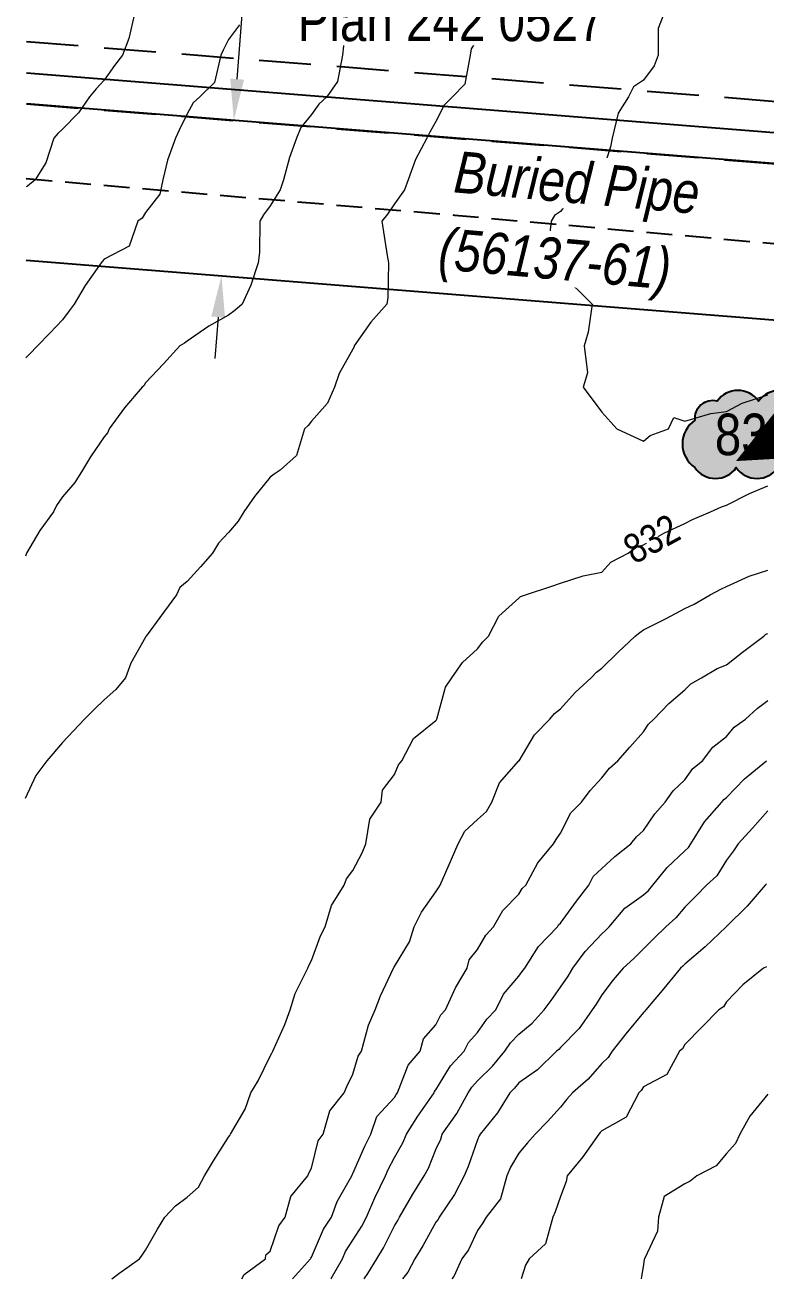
# Model space of a CAD drawing. Extents: x 313085 to 315454, y 5821561 to 5823788.
# Drawn here: x 313276.5 to 313455, y 5821638.8 to 5821940.9 of the extents above; entities that cross this region are included whole.
import ezdxf
from ezdxf.enums import TextEntityAlignment as Align

# ---------------------------------------------------------------- set-up
doc = ezdxf.new("R2010")
doc.units = 0
doc.header["$LTSCALE"] = 5
doc.header["$PDSIZE"] = 0.5
doc.linetypes.add('foc-FLOWLINE', pattern=[3.75, 2.5, -1.25])
doc.linetypes.add('UG_PIPE', pattern=[1.875, 1.25, -0.625])
doc.layers.get('Defpoints').update_dxf_attribs({"color": 9})
for name, color, linetype in [('AS-PIPE-UG', 44, 'UG_PIPE'), ('AS-PIPE-UG-T', 44, 'Continuous'), ('AS-POWER', 104, 'foc-POWER'), ('C-RW', 13, 'Continuous'), ('F-EZE', 190, 'foc-FLOWLINE'), ('P-ELEVATION', 7, 'Continuous')]:
    doc.layers.add(name, color=color, linetype=linetype)
doc.layers.add('C-RW-T', color=13, linetype='Continuous', lineweight=9)
doc.layers.add('C-TOPO-MAJR', color=7, linetype='Continuous', lineweight=15, true_color=0xd3aa5f)
doc.layers.add('C-TOPO-MINR', color=7, linetype='Continuous', lineweight=13, true_color=0xe9d5af)
doc.layers.add('C-TOPO-MAJR-TEXT', color=7, linetype='Continuous', true_color=0x644b1b)
doc.styles.add('80', font='ARIALN.TTF', dxfattribs={"height": 10})
doc.styles.add('80CG', font='ARIALN.TTF', dxfattribs={"height": 10})
doc.styles.add('foc-LtypeFont', font='ARIALN.TTF', dxfattribs={"height": 7.35})
doc.styles.add('MtXpl_Arial_Narrow', font='ARIALNI.TTF')
doc.styles.get("Standard").update_dxf_attribs({"font": 'ARIALN.TTF'})
doc.linetypes.add('foc-POWER', pattern='A,6,-1,["P",foc-LtypeFont,S=0.2,R=0,X=-0.625,Y=-0.75],-1.24,4', length=12.24)
doc.dimstyles.new('Compass 5 000', dxfattribs={"dimscale": 5, "dimtxt": 9, "dimasz": 2, "dimexe": 0.2, "dimexo": 0.0625, "dimgap": 0.5, "dimtad": 0, "dimtih": 1, "dimtoh": 1, "dimzin": 0, "dimdsep": 46, "dimtxsty": '80CG', "dimcen": 0.1, "dimse1": 1, "dimse2": 1, "dimclrd": 256, "dimclrt": 256, "dimaunit": 1, "dimadec": 4, "dimazin": 0, "dimtfac": 0.06, "dimtofl": 0, "dimtmove": 0, "dimatfit": 1, "dimfxl": 0.2, "dimtolj": 1, "dimtzin": 0, "dimlwd": -1, "dimarcsym": 0})

# ---------------------------------------------------------------- blocks, each defined once
blk = doc.blocks.new('*D40')
at = {"layer": 'C-RW-T', "transparency": 16777216}
for p, q in [((313327.61, 5821927.86), (313330.06, 5821958.62)), ((313330.06, 5821958.62), (313340.06, 5821958.62)), ((313323.03, 5821870.55), (313322.24, 5821860.58))]:
    blk.add_line(p, q, dxfattribs=at)
at = {"layer": 'C-RW-T', "linetype": 'Continuous', "transparency": 16777216}
for points in [[(313325.95, 5821928), (313329.27, 5821927.73), (313326.81, 5821917.9)], [(313321.37, 5821870.68), (313324.69, 5821870.42), (313323.83, 5821880.52)]]:
    blk.add_solid(points, dxfattribs=at)
at = {"layer": 'Defpoints', "color": 0, "linetype": 'Continuous', "transparency": 16777216}
for p in [(313742.39, 5821884.71), (313323.83, 5821880.52), (313739.41, 5821847.34)]:
    blk.add_point(p, dxfattribs=at)
at = {"layer": 'C-RW-T', "linetype": 'Continuous', "transparency": 16777216, "insert": (313379.15, 5821958.62), "char_height": 10, "attachment_point": 5, "style": '80CG', "bg_fill": 3, "box_fill_scale": 1.1, "bg_fill_color": 256, "bg_fill_true_color": 13158600, "bg_fill_transparency": 0}
blk.add_mtext('\\A1;Parallax\\P15.00 P/L R/W\\PPlan 242 0527', dxfattribs=at)
blk = doc.blocks.new('wa')
at = {"layer": 'P-ELEVATION'}
h = blk.add_hatch(color=111, dxfattribs=at)
h.dxf.hatch_style = 1
edge = h.paths.add_edge_path()
edge.add_arc((-17.35, -4.5), 6.1, 215, 325)
edge.add_arc((-7.35, -4.5), 6.1, 215, 325)
edge.add_arc((2.65, -4.5), 6.1, 215, 325)
edge.add_arc((12.65, -4.5), 6.1, 215, 325)
edge.add_arc((18.14, -3.7), 4.32, 263.4336, 373.4336)
edge.add_arc((18.85, 2.3), 6.1, 305, 415)
edge.add_arc((17.45, 4.39), 5.69, 30.6955, 140.6955)
edge.add_arc((8.05, 4.5), 6.1, 35, 145)
edge.add_arc((-1.95, 4.5), 6.1, 35, 145)
edge.add_arc((-11.95, 4.5), 6.1, 35, 145)
edge.add_arc((-18.04, 3.81), 4.33, 75.4261, 185.4261)
edge.add_arc((-18.36, -2.3), 6.96, 125, 235)
at = {"color": 240, "flags": 128}
blk.add_lwpolyline([(-22.35, -8, 0.520567), (-12.35, -8, 0.520567), (-2.35, -8, 0.520567), (7.65, -8, 0.520567), (17.65, -8, 0.520567), (22.35, -2.7, 0.520567), (22.35, 7.3, 0.520567), (13.05, 8, 0.520567), (3.05, 8, 0.520567), (-6.95, 8, 0.520567), (-16.95, 8, 0.520567), (-22.35, 3.4, 0.520567)], format="xyb", close=True, dxfattribs=at)
at = {"layer": 'P-ELEVATION', "color": 240, "flags": 128}
blk.add_lwpolyline([(0, 0, 12.5, 0, 0), (-12.42, -6.43, 0, 0, 0)], format="xyseb", dxfattribs=at)
at = {"layer": 'P-ELEVATION', "color": 240, "style": '80'}
blk.add_attdef('ELEVATION', text='', height=10, dxfattribs=at).set_placement((0, 0), align=Align.MIDDLE_CENTER)

msp = doc.modelspace()

# ---------------------------------------------------------------- linework, layer by layer
at = {"layer": 'AS-PIPE-UG', "flags": 128}
msp.add_lwpolyline([(313276.796, 5821903.891), (313380.02, 5821895.104), (313504.429, 5821884.05), (313626.1, 5821874.204), (313756.625, 5821863.781), (313875.783, 5821858.436), (313912.228, 5821856.029), (313920.575, 5821852.696), (313922.808, 5821849.059), (313920.935, 5821811.304), (313915.523, 5821691.976), (313914.871, 5821674.825)], dxfattribs=at)
at = {"layer": 'AS-POWER', "flags": 128}
msp.add_lwpolyline([(313276.847, 5821929.409), (313944.175, 5821876.125)], dxfattribs=at)
at = {"layer": 'C-RW'}
for points in [[(313932.058, 5821674.825), (313936.516, 5821869.213), (313276.832, 5821921.887)], [(313276.758, 5821884.278), (313898.218, 5821834.656), (313894.552, 5821674.825)]]:
    msp.add_lwpolyline(points, dxfattribs=at)
at = {"layer": 'C-TOPO-MAJR', "linetype": 'Continuous', "lineweight": 15, "flags": 128}
for points, elevation in [([(313389.647, 5821943.604), (313388.696, 5821940.427), (313385.519, 5821937.44), (313384.002, 5821935.123), (313383.783, 5821933.606), (313382.47, 5821926.657), (313379.539, 5821923.609), (313377.535, 5821921.595), (313375.521, 5821917.657), (313374.044, 5821915.087), (313373.32, 5821913.611), (313370.622, 5821908.512), (313368.856, 5821903.613), (313367.931, 5821901.205), (313365.523, 5821897.825), (313363.848, 5821895.291), (313362.461, 5821893.615), (313363.732, 5821885.409), (313364.083, 5821883.618), (313363.915, 5821875.228), (313363.661, 5821873.62), (313359.843, 5821869.302), (313355.833, 5821863.622), (313355.778, 5821863.369), (313355.525, 5821862.784), (313352.176, 5821856.974), (313351.031, 5821853.624), (313349.352, 5821849.8), (313345.528, 5821845.493), (313344.728, 5821844.426), (313343.861, 5821843.626), (313341.93, 5821837.226), (313337.978, 5821833.629), (313336.501, 5821832.658), (313335.53, 5821831.957), (313331.822, 5821827.339), (313329.224, 5821823.631), (313327.826, 5821821.337), (313325.532, 5821818.632), (313323.088, 5821816.077), (313321.682, 5821813.633), (313318.776, 5821810.391), (313315.534, 5821806.819), (313313.767, 5821805.403), (313312.974, 5821803.635), (313309.841, 5821799.331), (313305.644, 5821793.638), (313305.614, 5821793.56), (313305.536, 5821793.425), (313301.98, 5821787.197), (313300.67, 5821783.64), (313298.349, 5821780.829), (313295.539, 5821778.291), (313293.188, 5821775.992), (313290.849, 5821773.642), (313285.541, 5821768.012), (313281.759, 5821763.644), (313279.125, 5821760.063), (313276.501, 5821754.594)], 2079.538), ([(313297.407, 5821638.819), (313299.087, 5821640.123), (313304.069, 5821643.671), (313304.69, 5821644.517), (313305.536, 5821645.777), (313308.433, 5821650.772), (313310.22, 5821653.669), (313312.775, 5821656.428), (313315.534, 5821658.538), (313318.31, 5821660.891), (313319.725, 5821663.666), (313321.893, 5821667.305), (313325.532, 5821673), (313325.844, 5821673.352), (313325.998, 5821673.664), (313329.517, 5821679.677), (313330.885, 5821683.662), (313332.642, 5821686.55), (313335.53, 5821692.451), (313335.965, 5821693.224), (313336.18, 5821693.66), (313339.109, 5821700.079), (313340.378, 5821703.658), (313341.609, 5821707.576), (313344.676, 5821713.655), (313344.871, 5821714.312), (313345.528, 5821715.557), (313347.733, 5821721.447), (313348.85, 5821723.653), (313350.368, 5821728.81), (313353.382, 5821733.651), (313353.967, 5821735.209), (313355.525, 5821737.223), (313357.707, 5821741.467), (313358.656, 5821743.649), (313359.62, 5821749.552), (313362.315, 5821753.646), (313362.636, 5821756.534), (313365.523, 5821760.361), (313366.485, 5821762.682), (313367.285, 5821763.644), (313370.128, 5821769.037), (313375.521, 5821773.343), (313375.627, 5821773.536), (313375.733, 5821773.642), (313377.792, 5821781.369), (313379.375, 5821783.64), (313381.876, 5821787.283), (313385.519, 5821790.59), (313386.85, 5821792.306), (313388.219, 5821793.638), (313390.667, 5821798.487), (313395.516, 5821802.816), (313395.915, 5821803.237), (313397.084, 5821803.635), (313403.419, 5821805.731), (313405.514, 5821806.406), (313410.964, 5821808.184), (313415.512, 5821809.111), (313417.627, 5821811.519), (313421.871, 5821813.633), (313423.917, 5821815.226), (313425.51, 5821815.685), (313430.617, 5821818.523), (313435.508, 5821820.771), (313437.337, 5821821.802), (313441.716, 5821823.631), (313444.326, 5821824.811), (313445.505, 5821825.246), (313451.08, 5821828.054), (313455.503, 5821829.855)], 2079.538), ([(313455.503, 5821751.594), (313451.776, 5821747.375), (313448.328, 5821743.649), (313447.201, 5821741.954), (313445.505, 5821739.727), (313443.24, 5821735.916), (313440.748, 5821733.651), (313438.167, 5821730.992), (313435.508, 5821728.407), (313433.33, 5821725.831), (313430.903, 5821723.653), (313428.157, 5821721.006), (313425.51, 5821718.357), (313423.181, 5821715.985), (313420.65, 5821713.655), (313418.257, 5821710.911), (313415.512, 5821707.237), (313414.141, 5821705.029), (313413.195, 5821703.658), (313410.043, 5821699.129), (313405.514, 5821694.551), (313405.096, 5821694.078), (313404.593, 5821693.66), (313399.954, 5821689.222), (313395.516, 5821686.069), (313394.425, 5821684.754), (313393.318, 5821683.662), (313390.382, 5821678.799), (313386.133, 5821673.664), (313385.899, 5821673.284), (313385.519, 5821672.357), (313383.297, 5821665.888), (313382.303, 5821663.666), (313380.021, 5821659.166), (313376.255, 5821653.669), (313376.023, 5821653.166), (313375.521, 5821652.503), (313372.381, 5821646.811), (313370.429, 5821643.671), (313368.769, 5821640.425), (313367.44, 5821638.819)], 2074.539)]:
    msp.add_lwpolyline(points, dxfattribs=dict(at, elevation=elevation))
at = {"layer": 'C-TOPO-MINR', "linetype": 'Continuous', "lineweight": 13, "flags": 128}
for points, elevation in [([(313355.525, 5821941.343), (313353.225, 5821935.907), (313352.974, 5821933.606), (313351.81, 5821927.324), (313349.201, 5821923.609), (313347.315, 5821921.821), (313345.528, 5821919.318), (313342.967, 5821916.172), (313341.916, 5821913.611), (313340.194, 5821908.946), (313338.799, 5821903.613), (313337.97, 5821901.173), (313335.53, 5821897.367), (313333.959, 5821895.186), (313333.062, 5821893.615), (313333.016, 5821886.132), (313332.706, 5821883.618), (313330.894, 5821878.255), (313328.844, 5821873.62), (313327.039, 5821872.113), (313325.532, 5821870.986), (313320.817, 5821868.337), (313315.534, 5821864.739), (313314.904, 5821864.252), (313313.789, 5821863.622), (313309.858, 5821859.301), (313305.536, 5821854.71), (313305.152, 5821854.009), (313304.692, 5821853.624), (313300.45, 5821848.713), (313296.763, 5821843.626), (313296.434, 5821842.732), (313295.539, 5821841.699), (313292.303, 5821836.864), (313290.359, 5821833.629), (313288.49, 5821830.68), (313285.541, 5821827.197), (313284.053, 5821825.119), (313283.322, 5821823.631), (313280.039, 5821819.135), (313276.869, 5821813.633), (313276.616, 5821812.913)], 2078.538), ([(313302.869, 5821943.604), (313301.497, 5821937.646), (313299.984, 5821933.606), (313298.027, 5821931.118), (313295.539, 5821927.604), (313293.65, 5821925.497), (313292.064, 5821923.609), (313289.38, 5821919.77), (313285.541, 5821915.79), (313284.407, 5821914.745), (313283.445, 5821913.611), (313281.496, 5821907.658), (313278.961, 5821903.613), (313277.102, 5821902.054), (313276.793, 5821901.877)], 2076.539), ([(313430.441, 5821943.604), (313429.029, 5821940.085), (313429.035, 5821933.606), (313428.066, 5821931.051), (313425.51, 5821927.593), (313423.086, 5821926.032), (313421.887, 5821923.609), (313419.444, 5821919.676), (313417.97, 5821913.611), (313417.609, 5821911.514), (313415.512, 5821905.167), (313415, 5821904.126), (313414.67, 5821903.613), (313408.844, 5821900.283), (313405.514, 5821896.005), (313404.092, 5821895.038), (313403.266, 5821893.615), (313402.49, 5821886.642), (313402.359, 5821883.618), (313405.514, 5821881.198), (313413.182, 5821873.62), (313412.226, 5821866.908), (313411.234, 5821863.622), (313412.003, 5821857.133), (313411.017, 5821853.624), (313415.512, 5821847.604), (313419.127, 5821843.626), (313425.51, 5821840.635), (313427.107, 5821842.029), (313431.561, 5821843.626), (313432.816, 5821846.318), (313435.508, 5821845.434), (313441.793, 5821847.339), (313445.505, 5821847.808), (313449.325, 5821849.804), (313455.503, 5821851.846)], 2080.538), ([(313328.183, 5821940.953), (313325.532, 5821937.399), (313324.272, 5821934.866), (313323.674, 5821933.606), (313322.12, 5821927.021), (313318.647, 5821923.609), (313316.979, 5821922.164), (313315.534, 5821919.493), (313313.601, 5821915.544), (313312.792, 5821913.611), (313310.808, 5821908.339), (313309.706, 5821903.613), (313308.971, 5821900.179), (313305.536, 5821895.727), (313304.744, 5821894.407), (313303.644, 5821893.615), (313301.572, 5821887.582), (313295.539, 5821884.53), (313295.165, 5821883.991), (313294.824, 5821883.618), (313291.022, 5821878.137), (313288.347, 5821873.62), (313287.158, 5821872.003), (313285.541, 5821869.868), (313282.476, 5821866.687), (313279.511, 5821863.622), (313277.601, 5821861.565), (313276.711, 5821860.759)], 2077.538), ([(313328.736, 5821638.819), (313329.323, 5821639.88), (313334.404, 5821643.671), (313334.545, 5821644.656), (313335.53, 5821645.476), (313337.622, 5821651.576), (313339.217, 5821653.669), (313340.538, 5821658.658), (313344.673, 5821663.666), (313344.899, 5821664.295), (313345.528, 5821665.49), (313347.118, 5821672.074), (313348.343, 5821673.664), (313349.905, 5821679.284), (313353.411, 5821683.662), (313354.049, 5821685.138), (313355.525, 5821688.172), (313356.734, 5821692.451), (313357.613, 5821693.66), (313359.231, 5821699.952), (313360.897, 5821703.658), (313362.186, 5821706.995), (313365.297, 5821713.655), (313365.367, 5821713.811), (313365.523, 5821714.077), (313369.117, 5821720.06), (313370.281, 5821723.653), (313372.001, 5821727.173), (313375.521, 5821732.085), (313376.145, 5821733.027), (313376.525, 5821733.651), (313379.246, 5821739.923), (313380.873, 5821743.649), (313382.493, 5821746.674), (313385.519, 5821749.478), (313387.704, 5821751.461), (313389.021, 5821753.646), (313390.819, 5821758.344), (313395.516, 5821763.598), (313395.535, 5821763.626), (313395.548, 5821763.644), (313399.271, 5821769.887), (313402.981, 5821773.642), (313404.097, 5821775.059), (313405.514, 5821776.179), (313409.031, 5821780.123), (313412.957, 5821783.64), (313414.174, 5821784.978), (313415.512, 5821785.932), (313419.383, 5821789.767), (313423.56, 5821793.638), (313424.636, 5821794.512), (313425.51, 5821795.165), (313431.128, 5821798.017), (313435.508, 5821800.332), (313437.733, 5821801.41), (313441.597, 5821803.635), (313444.141, 5821804.999), (313445.505, 5821805.654), (313450.983, 5821808.156), (313455.503, 5821809.551)], 2078.538), ([(313340.92, 5821638.819), (313345.307, 5821643.671), (313345.364, 5821643.835), (313345.528, 5821644.05), (313348.397, 5821650.799), (313350.309, 5821653.669), (313351.727, 5821657.467), (313355.236, 5821663.666), (313355.292, 5821663.899), (313355.525, 5821664.202), (313358.371, 5821670.819), (313359.829, 5821673.664), (313361.26, 5821677.928), (313365.523, 5821682.553), (313365.958, 5821683.227), (313366.255, 5821683.662), (313368.837, 5821690.346), (313371.71, 5821693.66), (313372.542, 5821696.639), (313375.521, 5821700.036), (313376.732, 5821702.446), (313377.822, 5821703.658), (313380.243, 5821708.933), (313383.045, 5821713.655), (313383.521, 5821715.654), (313385.519, 5821718.157), (313387.509, 5821721.663), (313389.411, 5821723.653), (313391.598, 5821727.571), (313395.516, 5821731.551), (313396.317, 5821732.85), (313397.191, 5821733.651), (313400.108, 5821739.057), (313403.884, 5821743.649), (313404.519, 5821744.644), (313405.514, 5821746.233), (313408.044, 5821751.117), (313410.575, 5821753.646), (313412.682, 5821756.476), (313415.512, 5821759.535), (313417.313, 5821761.843), (313419.359, 5821763.644), (313422.241, 5821766.913), (313425.51, 5821770.597), (313426.72, 5821772.431), (313428.039, 5821773.642), (313431.673, 5821777.476), (313435.508, 5821780.698), (313436.933, 5821782.215), (313439.551, 5821783.64), (313443.306, 5821785.839), (313445.505, 5821786.728), (313449.363, 5821789.78), (313454.543, 5821793.638), (313455.03, 5821794.111), (313455.503, 5821794.276)], 2077.538), ([(313350.202, 5821638.819), (313350.277, 5821638.922), (313352.979, 5821643.671), (313353.739, 5821645.458), (313355.525, 5821648.139), (313357.687, 5821651.507), (313358.753, 5821653.669), (313360.804, 5821658.387), (313363.373, 5821663.666), (313364.02, 5821665.17), (313365.523, 5821668.104), (313367.572, 5821671.615), (313368.394, 5821673.664), (313371.189, 5821677.996), (313375.053, 5821683.662), (313375.184, 5821683.999), (313375.521, 5821684.388), (313379, 5821690.181), (313382.281, 5821693.66), (313383.364, 5821695.814), (313385.519, 5821698.21), (313387.752, 5821701.424), (313389.93, 5821703.658), (313391.766, 5821707.408), (313395.516, 5821711.742), (313396.323, 5821712.849), (313396.901, 5821713.655), (313400.264, 5821718.906), (313404.783, 5821723.653), (313405.062, 5821724.106), (313405.514, 5821724.521), (313409.367, 5821729.798), (313412.392, 5821733.651), (313413.404, 5821735.759), (313415.512, 5821737.707), (313418.592, 5821740.569), (313422.497, 5821743.649), (313423.859, 5821745.3), (313425.51, 5821746.858), (313428.261, 5821750.895), (313430.789, 5821753.646), (313432.723, 5821756.432), (313435.508, 5821759.039), (313437.391, 5821761.761), (313439.768, 5821763.644), (313442.226, 5821766.924), (313445.505, 5821769.532), (313447.384, 5821771.764), (313450.082, 5821773.642), (313452.937, 5821776.208), (313455.503, 5821778.202)], 2076.539), ([(313358.24, 5821638.819), (313359.097, 5821640.099), (313361.231, 5821643.671), (313362.909, 5821646.286), (313365.523, 5821651.588), (313366.321, 5821652.871), (313366.761, 5821653.669), (313369.928, 5821659.261), (313372.662, 5821663.666), (313373.716, 5821665.472), (313375.521, 5821669.974), (313376.661, 5821672.524), (313377.053, 5821673.664), (313380.513, 5821678.67), (313383.292, 5821683.662), (313384.128, 5821685.053), (313385.519, 5821686.528), (313389.108, 5821690.071), (313392.088, 5821693.66), (313393.494, 5821695.682), (313395.516, 5821697.756), (313398.742, 5821700.432), (313401.587, 5821703.658), (313403.243, 5821705.929), (313405.514, 5821709.098), (313407.375, 5821711.795), (313408.53, 5821713.655), (313411.496, 5821717.672), (313415.512, 5821721.944), (313416.402, 5821722.763), (313417.276, 5821723.653), (313421.024, 5821728.139), (313425.51, 5821731.314), (313426.742, 5821732.419), (313427.783, 5821733.651), (313431.213, 5821737.946), (313435.508, 5821741.952), (313436.397, 5821742.76), (313436.925, 5821743.649), (313440.233, 5821748.921), (313444.413, 5821753.646), (313444.86, 5821754.292), (313445.505, 5821754.804), (313449.848, 5821759.301), (313455.141, 5821763.644)], 2075.539), ([(313455.136, 5821734.018), (313454.856, 5821733.651), (313450.556, 5821728.601), (313445.505, 5821723.742), (313445.462, 5821723.697), (313445.416, 5821723.653), (313440.375, 5821718.786), (313435.508, 5821714.662), (313434.995, 5821714.168), (313434.483, 5821713.655), (313430.413, 5821708.752), (313426.063, 5821703.658), (313425.872, 5821703.295), (313425.51, 5821703.017), (313421.287, 5821697.882), (313417.957, 5821693.66), (313417.013, 5821692.159), (313415.512, 5821690.754), (313412.211, 5821686.963), (313408.417, 5821683.662), (313407.036, 5821682.14), (313405.514, 5821680.212), (313402.412, 5821676.767), (313399.437, 5821673.664), (313397.568, 5821671.613), (313395.516, 5821669.076), (313393.46, 5821665.723), (313392.615, 5821663.666), (313391.1, 5821658.085), (313387.587, 5821653.669), (313386.823, 5821652.364), (313385.519, 5821650.475), (313383.37, 5821645.819), (313381.743, 5821643.671), (313379.8, 5821639.392), (313379.309, 5821638.819)], 2073.539), ([(313455.175, 5821713.983), (313454.476, 5821713.655), (313449.476, 5821709.685), (313445.505, 5821705.555), (313444.812, 5821704.351), (313443.724, 5821703.658), (313439.651, 5821699.514), (313435.508, 5821695.272), (313434.952, 5821694.215), (313434.229, 5821693.66), (313431.132, 5821688.037), (313425.51, 5821685.064), (313424.969, 5821684.203), (313424.391, 5821683.662), (313421.377, 5821677.797), (313415.512, 5821674.503), (313415.113, 5821674.063), (313414.798, 5821673.664), (313410.931, 5821668.248), (313407.153, 5821663.666), (313406.888, 5821662.293), (313405.514, 5821658.716), (313404.216, 5821654.967), (313403.649, 5821653.669), (313401.93, 5821647.255), (313397.95, 5821643.671), (313397.077, 5821642.11), (313396.029, 5821638.819)], 2072.539), ([(313455.503, 5821683.296), (313451.154, 5821678.013), (313448.785, 5821673.664), (313447.706, 5821671.463), (313445.505, 5821669.005), (313443.082, 5821666.09), (313438.353, 5821663.666), (313436.806, 5821662.368), (313435.508, 5821661.735), (313430.533, 5821658.643), (313429.146, 5821653.669), (313428.872, 5821650.307), (313425.781, 5821643.671), (313425.7, 5821643.481), (313425.51, 5821642.272), (313425.003, 5821638.819)], 2071.54)]:
    msp.add_lwpolyline(points, dxfattribs=dict(at, elevation=elevation))
at = {"layer": 'F-EZE', "flags": 128}
for points in [[(313276.862, 5821936.931), (313951.835, 5821883.036), (313947.052, 5821674.481)], [(313276.832, 5821921.887), (313936.516, 5821869.213), (313932.058, 5821674.825)]]:
    msp.add_lwpolyline(points, dxfattribs=at)

# ---------------------------------------------------------------- next in the draw order: texts
at = {"layer": 'AS-PIPE-UG-T', "linetype": 'Continuous', "insert": (313380.175, 5821910.598, -2079.538), "char_height": 9.99804, "width": 59.0243, "attachment_point": 1, "rotation": 354.9225, "style": 'MtXpl_Arial_Narrow', "bg_fill": 3, "box_fill_scale": 1.15, "bg_fill_color": 256, "bg_fill_true_color": 256, "bg_fill_transparency": 0}
msp.add_mtext('\\pi0.29892;Buried Pipe', dxfattribs=at)
at = {"layer": 'C-TOPO-MAJR-TEXT', "linetype": 'Continuous', "lineweight": -3, "insert": (313427.489, 5821817.087, 829.816), "char_height": 6.9984, "width": 0.57124, "attachment_point": 5, "rotation": 28.58285, "bg_fill": 3, "box_fill_scale": 1.182, "bg_fill_color": 256, "bg_fill_transparency": 0}
msp.add_mtext('832', dxfattribs=at)

# ---------------------------------------------------------------- next in the draw order: texts
at = {"layer": 'AS-PIPE-UG-T', "linetype": 'Continuous', "insert": (313374.451, 5821892.285, -2079.538), "char_height": 9.99804, "width": 59.0243, "attachment_point": 1, "rotation": 354.9225, "style": 'MtXpl_Arial_Narrow', "bg_fill": 3, "box_fill_scale": 1.15, "bg_fill_color": 256, "bg_fill_true_color": 256, "bg_fill_transparency": 0}
msp.add_mtext('\\pi2.3142;(56137-61)', dxfattribs=at)

# ---------------------------------------------------------------- next in the draw order: dimensions: what is measured, and where the dimension line sits
at = {"layer": 'C-RW-T', "linetype": 'Continuous'}
dim = msp.add_linear_dim(base=(313323.827, 5821880.52), p1=(313742.392, 5821884.714), p2=(313739.408, 5821847.337), angle=265.43476, text='Parallax\\P15.00 P/L R/W\\PPlan 242 0527', dimstyle='Compass 5 000', override={"dimtfill": 1}, dxfattribs=at)
dim.commit()
dim.dimension.update_dxf_attribs({"geometry": '*D40', "text_midpoint": (313379.149, 5821958.617), "dimtype": 161})

# ---------------------------------------------------------------- next in the draw order: block references
at = {"linetype": 'Continuous', "xscale": 0.9998889, "yscale": 0.9998889, "zscale": 0.9998889}
msp.add_blockref('wa', (313460.235, 5821842.273), dxfattribs=at).add_auto_attribs({'ELEVATION': '832.00'})

doc.saveas('drawing.dxf')
